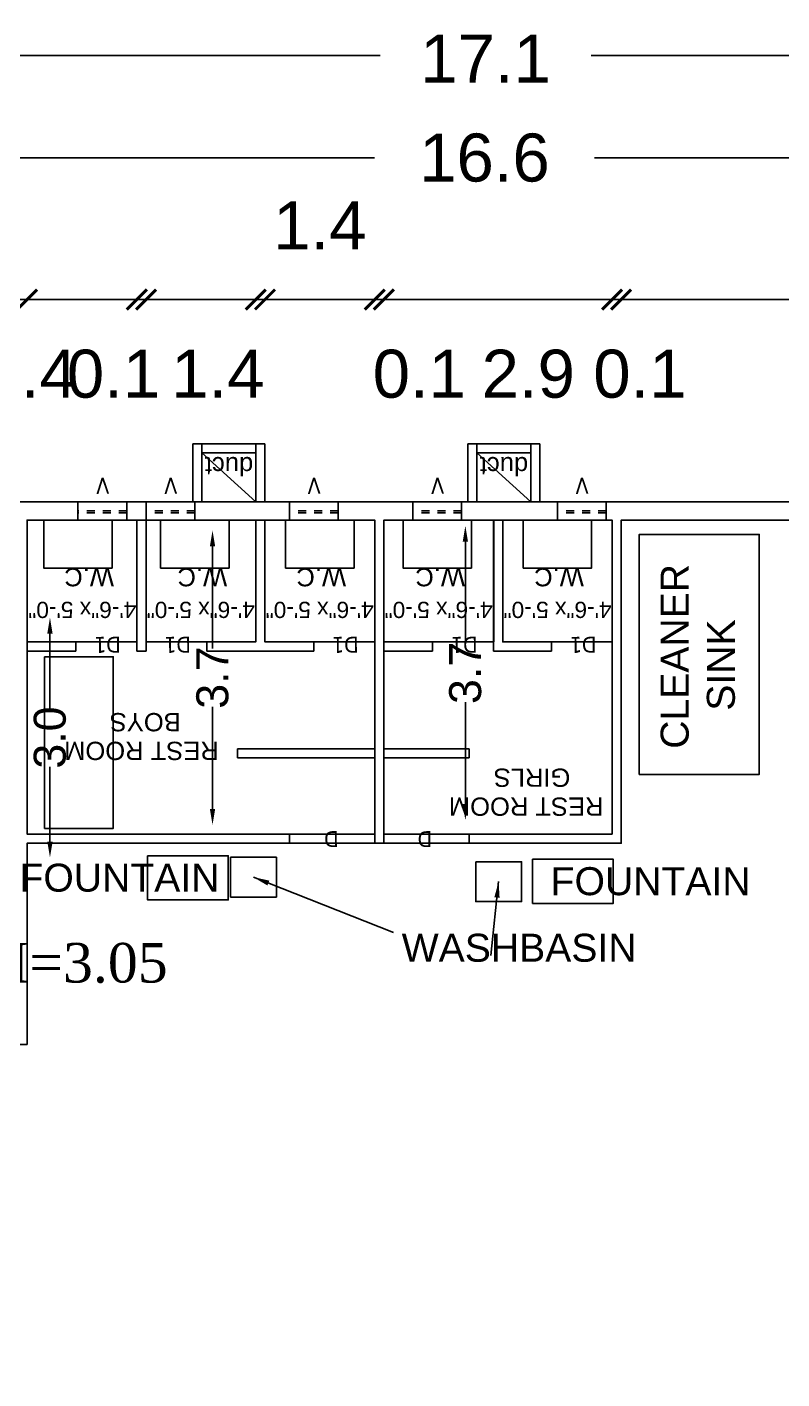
# Model space of a CAD drawing. Header units: metres. Extents: x 21671 to 43338, y -49512 to -25104.
# Drawn here: x 21807.33 to 21816.77, y -25120.69 to -25103.8 of the extents above; entities that cross this region are included whole.
import ezdxf
from ezdxf.enums import TextEntityAlignment as Align

# ---------------------------------------------------------------- set-up
doc = ezdxf.new("R2010")
doc.units = ezdxf.units.M
doc.linetypes.add('HIDDEN', pattern=[0.375, 0.25, -0.125])
for name, color, linetype in [('5', 5, 'Continuous'), ('BLK_1_FLR_2_BLT_UP_AREA', 7, 'Continuous'), ('BLK_1_FLR_2_DRINKING_WATER', 7, 'Continuous'), ('BLK_1_FLR_2_FIRESTAIR_1', 7, 'Continuous'), ('BLK_1_FLR_2_FIRESTAIR_1_FLIGHT_1', 34, 'Continuous'), ('BLK_1_FLR_2_REGULAR_ROOM_1', 34, 'Continuous'), ('BLK_1_FLR_2_ROOF_AREA', 7, 'Continuous'), ('BLK_1_FLR_2_URINAL', 7, 'Continuous'), ('BLK_1_FLR_2_WASH', 7, 'Continuous'), ('BLK_1_FLR_2_WATER_CLOSET', 7, 'Continuous'), ('BLK_1_FLR_2_WC_BATH', 7, 'Continuous'), ('BLK_1_FLR_2_WC_BATH_HT', 7, 'Continuous'), ('FLOOR02', 4, 'Continuous')]:
    doc.layers.add(name, color=color, linetype=linetype)
doc.styles.add('SEN', font='tahoma.ttf', dxfattribs={"height": 1})
doc.styles.get("Standard").update_dxf_attribs({"font": 'arial.ttf'})
doc.styles.add('TIMES', font='times.ttf')
doc.dimstyles.new('ISO-25', dxfattribs={"dimtxt": 1, "dimasz": 2.5, "dimexe": 1.25, "dimexo": 0.625, "dimtad": 1, "dimdec": 1, "dimzin": 1, "dimdsep": 46, "dimtxsty": 'Standard', "dimcen": 2.5, "dimse1": 1, "dimse2": 1, "dimsd1": 1, "dimsd2": 1, "dimadec": 1, "dimazin": 3, "dimtfac": 1, "dimtdec": 1, "dimtix": 1, "dimtmove": 2, "dimatfit": 3, "dimfxl": 0, "dimarcsym": 0})

# ---------------------------------------------------------------- blocks, each defined once
blk = doc.blocks.new('A$C3D037593')
at = {"layer": '5', "linetype": 'HIDDEN'}
for p, q in [((0, 4.5), (24, 4.5)), ((0, 3.5), (24, 3.5))]:
    blk.add_line(p, q, dxfattribs=at)
at = {"layer": '5'}
blk.add_lwpolyline([(0, 9), (0, 0), (24, 0), (24, 9)], close=True, dxfattribs=at)
blk = doc.blocks.new('_ArchTick')
at = {"color": 0, "linetype": 'ByBlock', "const_width": 0.15}
blk.add_lwpolyline([(-0.5, -0.5), (0.5, 0.5)], dxfattribs=at)
blk = doc.blocks.new('*D70')
at = {"color": 0, "lineweight": -2}
blk.add_line((21821.356, -25107.202), (21814.757, -25107.202), dxfattribs=at)
at = {"layer": 'Defpoints', "color": 0}
for p in [(21814.757, -25107.202), (21814.757, -25109.958), (21821.356, -25109.958)]:
    blk.add_point(p, dxfattribs=at)
at = {"color": 0, "lineweight": -2, "xscale": 0.25, "yscale": 0.25, "zscale": 0.25, "rotation": 180}
blk.add_blockref('_ArchTick', (21814.757, -25107.202), dxfattribs=at)
at = {"color": 0, "lineweight": -2, "xscale": 0.25, "yscale": 0.25, "zscale": 0.25}
blk.add_blockref('_ArchTick', (21821.356, -25107.202), dxfattribs=at)
at = {"color": 0, "insert": (21818.056, -25106.27), "char_height": 0.6, "attachment_point": 5}
blk.add_mtext('6.6', dxfattribs=at)
blk = doc.blocks.new('*D71')
at = {"color": 0, "lineweight": -2}
for p, q in [((21814.643, -25107.202), (21814.393, -25107.202)), ((21814.757, -25107.202), (21814.643, -25107.202)), ((21814.757, -25107.202), (21815.007, -25107.202))]:
    blk.add_line(p, q, dxfattribs=at)
at = {"layer": 'Defpoints', "color": 0}
for p in [(21814.643, -25107.202), (21814.643, -25109.958), (21814.757, -25109.958)]:
    blk.add_point(p, dxfattribs=at)
at = {"color": 0, "lineweight": -2, "xscale": 0.25, "yscale": 0.25, "zscale": 0.25}
blk.add_blockref('_ArchTick', (21814.643, -25107.202), dxfattribs=at)
at = {"color": 0, "lineweight": -2, "xscale": 0.25, "yscale": 0.25, "zscale": 0.25, "rotation": 180}
blk.add_blockref('_ArchTick', (21814.757, -25107.202), dxfattribs=at)
at = {"color": 0, "insert": (21814.991, -25108.133), "char_height": 0.6, "attachment_point": 5}
blk.add_mtext('0.1', dxfattribs=at)
blk = doc.blocks.new('*D72')
at = {"color": 0, "lineweight": -2}
blk.add_line((21814.643, -25107.202), (21811.792, -25107.202), dxfattribs=at)
at = {"layer": 'Defpoints', "color": 0}
for p in [(21811.792, -25107.202), (21811.792, -25109.958), (21814.643, -25109.958)]:
    blk.add_point(p, dxfattribs=at)
at = {"color": 0, "lineweight": -2, "xscale": 0.25, "yscale": 0.25, "zscale": 0.25, "rotation": 180}
blk.add_blockref('_ArchTick', (21811.792, -25107.202), dxfattribs=at)
at = {"color": 0, "lineweight": -2, "xscale": 0.25, "yscale": 0.25, "zscale": 0.25}
blk.add_blockref('_ArchTick', (21814.643, -25107.202), dxfattribs=at)
at = {"color": 0, "insert": (21813.596, -25108.133), "char_height": 0.6, "attachment_point": 5}
blk.add_mtext('2.9', dxfattribs=at)
blk = doc.blocks.new('*D73')
at = {"color": 0, "lineweight": -2}
for p, q in [((21811.677, -25107.202), (21811.427, -25107.202)), ((21811.792, -25107.202), (21811.677, -25107.202)), ((21811.792, -25107.202), (21812.042, -25107.202))]:
    blk.add_line(p, q, dxfattribs=at)
at = {"layer": 'Defpoints', "color": 0}
for p in [(21811.677, -25107.202), (21811.677, -25109.958), (21811.792, -25109.958)]:
    blk.add_point(p, dxfattribs=at)
at = {"color": 0, "lineweight": -2, "xscale": 0.25, "yscale": 0.25, "zscale": 0.25}
blk.add_blockref('_ArchTick', (21811.677, -25107.202), dxfattribs=at)
at = {"color": 0, "lineweight": -2, "xscale": 0.25, "yscale": 0.25, "zscale": 0.25, "rotation": 180}
blk.add_blockref('_ArchTick', (21811.792, -25107.202), dxfattribs=at)
at = {"color": 0, "insert": (21812.235, -25108.133), "char_height": 0.6, "attachment_point": 5}
blk.add_mtext('0.1', dxfattribs=at)
blk = doc.blocks.new('*D74')
at = {"color": 0, "lineweight": -2}
for p, q in [((21810.306, -25107.202), (21810.056, -25107.202)), ((21811.677, -25107.202), (21810.306, -25107.202)), ((21811.677, -25107.202), (21811.927, -25107.202))]:
    blk.add_line(p, q, dxfattribs=at)
at = {"layer": 'Defpoints', "color": 0}
for p in [(21810.306, -25107.202), (21810.306, -25109.958), (21811.677, -25109.958)]:
    blk.add_point(p, dxfattribs=at)
at = {"color": 0, "lineweight": -2, "xscale": 0.25, "yscale": 0.25, "zscale": 0.25}
blk.add_blockref('_ArchTick', (21810.306, -25107.202), dxfattribs=at)
at = {"color": 0, "lineweight": -2, "xscale": 0.25, "yscale": 0.25, "zscale": 0.25, "rotation": 180}
blk.add_blockref('_ArchTick', (21811.677, -25107.202), dxfattribs=at)
at = {"color": 0, "insert": (21810.992, -25106.276), "char_height": 0.6, "attachment_point": 5}
blk.add_mtext('1.4', dxfattribs=at)
blk = doc.blocks.new('*D75')
at = {"color": 0, "lineweight": -2}
blk.add_line((21810.192, -25107.202), (21808.82, -25107.202), dxfattribs=at)
at = {"layer": 'Defpoints', "color": 0}
for p in [(21808.82, -25107.202), (21808.82, -25109.958), (21810.192, -25109.958)]:
    blk.add_point(p, dxfattribs=at)
at = {"color": 0, "lineweight": -2, "xscale": 0.25, "yscale": 0.25, "zscale": 0.25, "rotation": 180}
blk.add_blockref('_ArchTick', (21808.82, -25107.202), dxfattribs=at)
at = {"color": 0, "lineweight": -2, "xscale": 0.25, "yscale": 0.25, "zscale": 0.25}
blk.add_blockref('_ArchTick', (21810.192, -25107.202), dxfattribs=at)
at = {"color": 0, "insert": (21809.718, -25108.128), "char_height": 0.6, "attachment_point": 5}
blk.add_mtext('1.4', dxfattribs=at)
blk = doc.blocks.new('*D76')
at = {"color": 0, "lineweight": -2}
for p, q in [((21808.706, -25107.202), (21808.456, -25107.202)), ((21808.82, -25107.202), (21808.706, -25107.202)), ((21808.82, -25107.202), (21809.07, -25107.202))]:
    blk.add_line(p, q, dxfattribs=at)
at = {"layer": 'Defpoints', "color": 0}
for p in [(21808.706, -25107.202), (21808.706, -25109.958), (21808.82, -25109.958)]:
    blk.add_point(p, dxfattribs=at)
at = {"color": 0, "lineweight": -2, "xscale": 0.25, "yscale": 0.25, "zscale": 0.25}
blk.add_blockref('_ArchTick', (21808.706, -25107.202), dxfattribs=at)
at = {"color": 0, "lineweight": -2, "xscale": 0.25, "yscale": 0.25, "zscale": 0.25, "rotation": 180}
blk.add_blockref('_ArchTick', (21808.82, -25107.202), dxfattribs=at)
at = {"color": 0, "insert": (21808.414, -25108.133), "char_height": 0.6, "attachment_point": 5}
blk.add_mtext('0.1', dxfattribs=at)
blk = doc.blocks.new('*D77')
at = {"color": 0, "lineweight": -2}
blk.add_line((21808.706, -25107.202), (21807.334, -25107.202), dxfattribs=at)
at = {"layer": 'Defpoints', "color": 0}
for p in [(21807.334, -25107.202), (21807.334, -25109.958), (21808.706, -25109.958)]:
    blk.add_point(p, dxfattribs=at)
at = {"color": 0, "lineweight": -2, "xscale": 0.25, "yscale": 0.25, "zscale": 0.25, "rotation": 180}
blk.add_blockref('_ArchTick', (21807.334, -25107.202), dxfattribs=at)
at = {"color": 0, "lineweight": -2, "xscale": 0.25, "yscale": 0.25, "zscale": 0.25}
blk.add_blockref('_ArchTick', (21808.706, -25107.202), dxfattribs=at)
at = {"color": 0, "insert": (21807.374, -25108.128), "char_height": 0.6, "attachment_point": 5}
blk.add_mtext('1.4', dxfattribs=at)
blk = doc.blocks.new('*D78')
at = {"color": 0, "lineweight": -2}
for p, q in [((21807.105, -25107.202), (21806.855, -25107.202)), ((21807.334, -25107.202), (21807.105, -25107.202)), ((21807.334, -25107.202), (21807.584, -25107.202))]:
    blk.add_line(p, q, dxfattribs=at)
at = {"layer": 'Defpoints', "color": 0}
for p in [(21807.105, -25107.202), (21807.105, -25109.958), (21807.334, -25109.958)]:
    blk.add_point(p, dxfattribs=at)
at = {"color": 0, "lineweight": -2, "xscale": 0.25, "yscale": 0.25, "zscale": 0.25}
blk.add_blockref('_ArchTick', (21807.105, -25107.202), dxfattribs=at)
at = {"color": 0, "lineweight": -2, "xscale": 0.25, "yscale": 0.25, "zscale": 0.25, "rotation": 180}
blk.add_blockref('_ArchTick', (21807.334, -25107.202), dxfattribs=at)
at = {"color": 0, "insert": (21806.205, -25108.133), "char_height": 0.6, "attachment_point": 5}
blk.add_mtext('0.2', dxfattribs=at)
blk = doc.blocks.new('*D55')
at = {"color": 0, "lineweight": -2}
for p, q in [((21804.743, -25105.431), (21811.673, -25105.431)), ((21821.356, -25105.431), (21814.425, -25105.431))]:
    blk.add_line(p, q, dxfattribs=at)
at = {"layer": 'Defpoints', "color": 0}
for p in [(21804.743, -25105.431), (21804.743, -25109.958), (21821.356, -25109.958)]:
    blk.add_point(p, dxfattribs=at)
at = {"color": 0, "lineweight": -2, "xscale": 0.25, "yscale": 0.25, "zscale": 0.25, "rotation": 180}
blk.add_blockref('_ArchTick', (21804.743, -25105.431), dxfattribs=at)
at = {"color": 0, "lineweight": -2, "xscale": 0.25, "yscale": 0.25, "zscale": 0.25}
blk.add_blockref('_ArchTick', (21821.356, -25105.431), dxfattribs=at)
at = {"color": 0, "insert": (21813.049, -25105.431), "char_height": 0.6, "attachment_point": 5}
blk.add_mtext('16.6', dxfattribs=at)
blk = doc.blocks.new('*D81')
at = {"color": 0, "lineweight": -2}
for p, q in [((21804.514, -25104.151), (21811.745, -25104.151)), ((21821.584, -25104.151), (21814.381, -25104.151))]:
    blk.add_line(p, q, dxfattribs=at)
at = {"layer": 'Defpoints', "color": 0}
for p in [(21804.514, -25104.151), (21804.514, -25109.73), (21821.584, -25109.73)]:
    blk.add_point(p, dxfattribs=at)
at = {"color": 0, "lineweight": -2, "xscale": 0.25, "yscale": 0.25, "zscale": 0.25, "rotation": 180}
blk.add_blockref('_ArchTick', (21804.514, -25104.151), dxfattribs=at)
at = {"color": 0, "lineweight": -2, "xscale": 0.25, "yscale": 0.25, "zscale": 0.25}
blk.add_blockref('_ArchTick', (21821.584, -25104.151), dxfattribs=at)
at = {"color": 0, "insert": (21813.063, -25104.189), "char_height": 0.6, "attachment_point": 5}
blk.add_mtext('17.1', dxfattribs=at)
blk = doc.blocks.new('*D247')
at = {"layer": 'BLK_1_FLR_2_FIRESTAIR_1_FLIGHT_1', "color": 0, "lineweight": -2}
for p, q in [((21807.62, -25111.377), (21807.62, -25112.314)), ((21807.62, -25113.977), (21807.62, -25113.041))]:
    blk.add_line(p, q, dxfattribs=at)
at = {"layer": 'BLK_1_FLR_2_FIRESTAIR_1_FLIGHT_1', "color": 0}
for points in [[(21807.587, -25111.377), (21807.653, -25111.377), (21807.62, -25111.177)], [(21807.587, -25113.977), (21807.653, -25113.977), (21807.62, -25114.177)]]:
    blk.add_solid(points, dxfattribs=at)
at = {"layer": 'Defpoints', "color": 0}
for p in [(21807.105, -25111.177), (21807.62, -25111.177), (21807.105, -25114.177)]:
    blk.add_point(p, dxfattribs=at)
at = {"layer": 'BLK_1_FLR_2_FIRESTAIR_1_FLIGHT_1', "color": 0, "insert": (21807.62, -25112.677), "char_height": 0.4, "attachment_point": 5, "rotation": 90}
blk.add_mtext('3.0', dxfattribs=at)
blk = doc.blocks.new('*D301')
at = {"layer": 'BLK_1_FLR_2_WC_BATH_HT', "color": 0, "lineweight": -2}
for p, q in [((21812.81, -25110.229), (21812.81, -25111.505)), ((21812.81, -25113.509), (21812.81, -25112.233))]:
    blk.add_line(p, q, dxfattribs=at)
at = {"layer": 'BLK_1_FLR_2_WC_BATH_HT', "color": 0}
for points in [[(21812.777, -25110.229), (21812.843, -25110.229), (21812.81, -25110.029)], [(21812.777, -25113.509), (21812.843, -25113.509), (21812.81, -25113.709)]]:
    blk.add_solid(points, dxfattribs=at)
at = {"layer": 'Defpoints', "color": 0}
for p in [(21812.81, -25110.029), (21812.827, -25110.029), (21812.827, -25113.709)]:
    blk.add_point(p, dxfattribs=at)
at = {"layer": 'BLK_1_FLR_2_WC_BATH_HT', "color": 0, "insert": (21812.81, -25111.869), "char_height": 0.4, "attachment_point": 5, "rotation": 90}
blk.add_mtext('3.7', dxfattribs=at)
blk = doc.blocks.new('*D302')
at = {"layer": 'BLK_1_FLR_2_WC_BATH_HT', "color": 0, "lineweight": -2}
for p, q in [((21809.651, -25110.288), (21809.651, -25111.564)), ((21809.651, -25113.568), (21809.651, -25112.292))]:
    blk.add_line(p, q, dxfattribs=at)
at = {"layer": 'BLK_1_FLR_2_WC_BATH_HT', "color": 0}
for points in [[(21809.618, -25110.288), (21809.684, -25110.288), (21809.651, -25110.088)], [(21809.618, -25113.568), (21809.684, -25113.568), (21809.651, -25113.768)]]:
    blk.add_solid(points, dxfattribs=at)
at = {"layer": 'Defpoints', "color": 0}
for p in [(21809.651, -25110.088), (21809.668, -25110.088), (21809.668, -25113.768)]:
    blk.add_point(p, dxfattribs=at)
at = {"layer": 'BLK_1_FLR_2_WC_BATH_HT', "color": 0, "insert": (21809.651, -25111.928), "char_height": 0.4, "attachment_point": 5, "rotation": 90}
blk.add_mtext('3.7', dxfattribs=at)

msp = doc.modelspace()

# ---------------------------------------------------------------- linework, layer by layer
at = {"color": 0}
for p, q in [((21809.404, -25109.006), (21809.404, -25109.73)), ((21809.519, -25109.006), (21809.519, -25109.73)), ((21810.192, -25109.73), (21809.519, -25109.12)), ((21810.192, -25109.006), (21810.192, -25109.73)), ((21810.306, -25109.006), (21810.306, -25109.73)), ((21812.84, -25109.006), (21812.84, -25109.73)), ((21812.954, -25109.006), (21812.954, -25109.73)), ((21813.627, -25109.73), (21812.954, -25109.12)), ((21813.627, -25109.006), (21813.627, -25109.73)), ((21813.741, -25109.006), (21813.741, -25109.73)), ((21807.334, -25109.958), (21808.706, -25109.958)), ((21807.334, -25109.958), (21807.334, -25111.482)), ((21808.706, -25111.597), (21808.706, -25109.958)), ((21808.82, -25109.958), (21810.192, -25109.958)), ((21808.82, -25111.597), (21808.82, -25109.958)), ((21810.192, -25111.482), (21810.192, -25109.958)), ((21810.306, -25109.958), (21811.677, -25109.958)), ((21810.306, -25111.482), (21810.306, -25109.958)), ((21811.677, -25112.816), (21811.677, -25109.958)), ((21811.792, -25109.958), (21813.163, -25109.958)), ((21811.792, -25111.482), (21811.792, -25109.958)), ((21813.163, -25111.597), (21813.163, -25109.958)), ((21813.278, -25109.958), (21814.643, -25109.958)), ((21813.278, -25111.482), (21813.278, -25109.958)), ((21814.643, -25113.883), (21814.643, -25109.958)), ((21814.757, -25109.958), (21821.356, -25109.958)), ((21814.757, -25113.997), (21814.757, -25109.958)), ((21807.334, -25111.482), (21807.944, -25111.482)), ((21807.944, -25111.482), (21807.944, -25111.597)), ((21809.582, -25111.597), (21809.582, -25111.482)), ((21809.582, -25111.482), (21810.192, -25111.482)), ((21810.306, -25111.482), (21810.915, -25111.482)), ((21810.915, -25111.597), (21810.915, -25111.482)), ((21812.401, -25111.482), (21811.792, -25111.482)), ((21812.401, -25111.482), (21812.401, -25111.597)), ((21813.278, -25111.482), (21813.887, -25111.482)), ((21813.887, -25111.482), (21813.887, -25111.597)), ((21807.334, -25111.597), (21807.334, -25113.883)), ((21807.334, -25111.597), (21807.944, -25111.597)), ((21808.706, -25111.597), (21808.82, -25111.597)), ((21808.706, -25111.597), (21808.82, -25111.597)), ((21809.582, -25111.597), (21810.192, -25111.597)), ((21810.192, -25111.597), (21810.915, -25111.597)), ((21811.792, -25111.597), (21812.401, -25111.597)), ((21811.792, -25112.816), (21811.792, -25111.597)), ((21813.163, -25111.597), (21813.887, -25111.597)), ((21809.963, -25112.816), (21811.677, -25112.816)), ((21809.963, -25112.816), (21809.963, -25112.93)), ((21811.792, -25112.816), (21812.859, -25112.816)), ((21812.859, -25112.93), (21812.859, -25112.816)), ((21809.963, -25112.93), (21811.677, -25112.93)), ((21811.677, -25113.997), (21811.677, -25112.93)), ((21811.792, -25113.997), (21811.792, -25112.93)), ((21811.792, -25112.93), (21812.859, -25112.93)), ((21807.334, -25113.883), (21810.611, -25113.883)), ((21810.611, -25113.997), (21810.611, -25113.883)), ((21812.859, -25113.883), (21814.643, -25113.883)), ((21812.859, -25113.997), (21812.859, -25113.883)), ((21807.334, -25113.997), (21807.334, -25116.512)), ((21807.334, -25113.997), (21810.611, -25113.997)), ((21811.677, -25113.997), (21811.792, -25113.997)), ((21812.859, -25113.997), (21814.757, -25113.997)), ((21807.105, -25116.512), (21807.334, -25116.512))]:
    msp.add_line(p, q, dxfattribs=at)
for points in [[(21809.404, -25109.006), (21810.306, -25109.006)], [(21809.519, -25109.12), (21810.192, -25109.12)], [(21812.84, -25109.006), (21813.741, -25109.006)], [(21812.954, -25109.12), (21813.627, -25109.12)]]:
    msp.add_lwpolyline(points, dxfattribs=at)
msp.add_lwpolyline([(21821.584, -25133.506), (21804.514, -25133.506), (21804.514, -25109.73), (21821.584, -25109.73)], close=True, dxfattribs=at)
at = {"layer": 'BLK_1_FLR_2_BLT_UP_AREA', "color": 13}
msp.add_lwpolyline([(21821.584, -25109.73), (21804.514, -25109.73), (21804.514, -25133.506), (21821.584, -25133.506)], close=True, dxfattribs=at)
at = {"layer": 'BLK_1_FLR_2_DRINKING_WATER', "color": 7}
for points in [[(21808.84, -25114.155), (21809.847, -25114.155), (21809.847, -25114.706), (21808.84, -25114.706)], [(21813.65, -25114.198), (21814.657, -25114.198), (21814.657, -25114.749), (21813.65, -25114.749)]]:
    msp.add_lwpolyline(points, close=True, dxfattribs=at)
at = {"layer": 'BLK_1_FLR_2_REGULAR_ROOM_1', "color": 2}
msp.add_lwpolyline([(21821.356, -25109.958), (21821.356, -25124.818), (21818.613, -25124.818), (21814.497, -25124.818), (21814.497, -25126.533), (21814.726, -25126.533), (21814.726, -25125.047), (21818.612, -25125.047), (21818.612, -25129.848), (21821.356, -25129.848), (21821.356, -25133.277), (21814.726, -25133.277), (21814.726, -25128.362), (21814.497, -25128.362), (21814.497, -25133.277), (21804.743, -25133.277), (21804.743, -25109.958), (21807.105, -25109.958), (21807.105, -25116.512), (21807.334, -25116.512), (21807.334, -25113.997), (21814.757, -25113.997), (21814.757, -25109.958)], close=True, dxfattribs=at)
at = {"layer": 'BLK_1_FLR_2_ROOF_AREA', "color": 54}
msp.add_lwpolyline([(21821.584, -25109.73), (21804.514, -25109.73), (21804.514, -25133.506), (21821.584, -25133.506)], close=True, dxfattribs=at)
at = {"layer": 'BLK_1_FLR_2_URINAL', "color": 235}
msp.add_lwpolyline([(21807.552, -25111.666), (21808.411, -25111.666), (21808.411, -25113.813), (21807.552, -25113.813)], close=True, dxfattribs=at)
at = {"layer": 'BLK_1_FLR_2_WASH', "color": 56}
msp.add_lwpolyline([(21814.982, -25113.137), (21814.982, -25110.137), (21816.482, -25110.137), (21816.482, -25113.137)], close=True, dxfattribs=at)
at = {"layer": 'BLK_1_FLR_2_WASH', "color": 55}
for points in [[(21809.877, -25114.173), (21810.449, -25114.173), (21810.449, -25114.671), (21809.877, -25114.671)], [(21812.94, -25114.229), (21813.512, -25114.229), (21813.512, -25114.727), (21812.94, -25114.727)]]:
    msp.add_lwpolyline(points, close=True, dxfattribs=at)
at = {"layer": 'BLK_1_FLR_2_WATER_CLOSET', "color": 1}
for points in [[(21808.706, -25109.958), (21807.334, -25109.958), (21807.334, -25111.482), (21808.706, -25111.482)], [(21810.192, -25109.958), (21808.82, -25109.958), (21808.82, -25111.482), (21810.192, -25111.482)], [(21811.678, -25109.958), (21810.306, -25109.958), (21810.306, -25111.482), (21811.678, -25111.482)]]:
    msp.add_lwpolyline(points, close=True, dxfattribs=at)
at = {"layer": 'BLK_1_FLR_2_WATER_CLOSET', "color": 2}
for points in [[(21813.164, -25109.958), (21811.792, -25109.958), (21811.792, -25111.482), (21813.164, -25111.482)], [(21814.643, -25109.958), (21813.278, -25109.958), (21813.278, -25111.482), (21814.643, -25111.482)]]:
    msp.add_lwpolyline(points, close=True, dxfattribs=at)
at = {"layer": 'BLK_1_FLR_2_WC_BATH', "color": 1}
msp.add_lwpolyline([(21811.677, -25113.883), (21807.334, -25113.883), (21807.334, -25109.958), (21811.677, -25109.958)], close=True, dxfattribs=at)
at = {"layer": 'BLK_1_FLR_2_WC_BATH', "color": 2}
msp.add_lwpolyline([(21814.643, -25113.883), (21811.792, -25113.883), (21811.792, -25109.958), (21814.643, -25109.958)], close=True, dxfattribs=at)
at = {"layer": 'FLOOR02', "color": 102}
for points in [[(21808.397, -25109.958), (21808.397, -25110.558), (21807.542, -25110.558), (21807.542, -25109.958), (21808.397, -25109.958)], [(21809.857, -25109.958), (21809.857, -25110.558), (21809.002, -25110.558), (21809.002, -25109.958), (21809.857, -25109.958)], [(21811.419, -25109.958), (21811.419, -25110.558), (21810.564, -25110.558), (21810.564, -25109.958), (21811.419, -25109.958)], [(21812.886, -25109.958), (21812.886, -25110.558), (21812.031, -25110.558), (21812.031, -25109.958), (21812.886, -25109.958)], [(21814.388, -25109.958), (21814.388, -25110.558), (21813.533, -25110.558), (21813.533, -25109.958), (21814.388, -25109.958)]]:
    msp.add_lwpolyline(points, dxfattribs=at)

# ---------------------------------------------------------------- block references
at = {"color": 0, "xscale": -0.0254017857142961, "yscale": 0.0254017857142961, "zscale": 0.0254017857142961}
for p in [(21808.579, -25109.958), (21809.43, -25109.958), (21811.221, -25109.958), (21812.763, -25109.958), (21814.569, -25109.958)]:
    msp.add_blockref('A$C3D037593', p, dxfattribs=at)

# ---------------------------------------------------------------- texts
at = {"color": 0}
for s, height, p in [('duct', 0.2286, (21809.858, -25109.289)), ('duct', 0.2286, (21813.293, -25109.289)), (' W.C', 0.2286, (21808.154, -25110.672)), (' W.C', 0.2286, (21809.568, -25110.672)), (' W.C', 0.2286, (21811.054, -25110.672)), (' W.C', 0.2286, (21811.054, -25110.672)), (' W.C', 0.2286, (21812.54, -25110.672)), (' W.C', 0.2286, (21814.025, -25110.672)), (' W.C', 0.2286, (21814.025, -25110.672)), ('4\'-6"x 5\'-0"', 0.20321, (21808.024, -25111.081)), ('4\'-6"x 5\'-0"', 0.20321, (21809.504, -25111.081)), ('4\'-6"x 5\'-0"', 0.20321, (21810.99, -25111.081)), ('4\'-6"x 5\'-0"', 0.20321, (21812.476, -25111.081)), ('4\'-6"x 5\'-0"', 0.20321, (21813.962, -25111.081))]:
    msp.add_text(s, height=height, rotation=180, dxfattribs=at).set_placement(p, align=Align.MIDDLE)
at = {"color": 6}
for s, p in [('CLEANER', (21815.6, -25112.817)), ('SINK', (21816.177, -25112.341))]:
    msp.add_text(s, height=0.35, rotation=90, dxfattribs=at).set_placement(p)
at = {"color": 0}
for s, p in [('BOYS', (21809.254, -25112.37)), ('REST ROOM', (21809.73, -25112.729)), ('GIRLS', (21814.122, -25113.064)), ('REST ROOM', (21814.537, -25113.426))]:
    msp.add_text(s, height=0.2286, rotation=180, dxfattribs=at).set_placement(p)
at = {"color": 6}
for s, p in [('FOUNTAIN', (21807.239, -25114.603)), ('FOUNTAIN', (21813.875, -25114.647)), ('WASHBASIN', (21812.015, -25115.479))]:
    msp.add_text(s, height=0.35, dxfattribs=at).set_placement(p)
at = {"color": 0, "char_height": 0.2, "width": 26.3481, "attachment_point": 5, "rotation": 180.6255, "style": 'SEN'}
for s, insert in [('V', (21808.279, -25109.53)), ('V', (21809.129, -25109.53)), ('V', (21810.92, -25109.53)), ('V', (21812.463, -25109.53)), ('V', (21814.268, -25109.53)), ('D1', (21808.339, -25111.517)), ('D1', (21809.215, -25111.517)), ('D1', (21811.311, -25111.517)), ('D1', (21812.797, -25111.517)), ('D1', (21814.282, -25111.517)), ('D', (21811.136, -25113.946)), ('D', (21812.304, -25113.947))]:
    msp.add_mtext(s, dxfattribs=dict(at, insert=insert))
at = {"layer": 'BLK_1_FLR_2_FIRESTAIR_1', "color": 1, "insert": (21803.581, -25115.244), "char_height": 0.49497, "width": 17.44019, "attachment_point": 1, "style": 'TIMES'}
msp.add_mtext('FLR_HT_M=3.05', dxfattribs=at)

# ---------------------------------------------------------------- dimensions: what is measured, and where the dimension line sits
at = {"color": 0}
for base, p1, p2, picture, middle in [((21804.514, -25104.151), (21821.584, -25109.73), (21804.514, -25109.73), '*D81', (21813.063, -25104.189)), ((21804.743, -25105.431), (21821.356, -25109.958), (21804.743, -25109.958), '*D55', (21813.049, -25105.431)), ((21807.105, -25107.202), (21807.334, -25109.958), (21807.105, -25109.958), '*D78', (21806.205, -25108.133)), ((21807.334, -25107.202), (21808.706, -25109.958), (21807.334, -25109.958), '*D77', (21807.374, -25108.128)), ((21808.706, -25107.202), (21808.82, -25109.958), (21808.706, -25109.958), '*D76', (21808.414, -25108.133)), ((21808.82, -25107.202), (21810.192, -25109.958), (21808.82, -25109.958), '*D75', (21809.718, -25108.128)), ((21811.677, -25107.202), (21811.792, -25109.958), (21811.677, -25109.958), '*D73', (21812.235, -25108.133)), ((21811.792, -25107.202), (21814.643, -25109.958), (21811.792, -25109.958), '*D72', (21813.596, -25108.133)), ((21814.643, -25107.202), (21814.757, -25109.958), (21814.643, -25109.958), '*D71', (21814.991, -25108.133))]:
    dim = msp.add_linear_dim(base=base, p1=p1, p2=p2, angle=180, dimstyle='ISO-25', override={"dimtxt": 0.6, "dimasz": 0.25, "dimblk1": 'ArchTick', "dimblk2": 'ArchTick', "dimsah": 1, "dimsd1": 0, "dimsd2": 0}, dxfattribs=at)
    dim.commit()
    dim.dimension.update_dxf_attribs({"geometry": picture, "text_midpoint": middle, "dimtype": 160})
for base, p1, p2, picture, middle in [((21810.306, -25107.202), (21811.677, -25109.958), (21810.306, -25109.958), '*D74', (21810.992, -25106.276)), ((21814.757, -25107.202), (21821.356, -25109.958), (21814.757, -25109.958), '*D70', (21818.056, -25106.27))]:
    dim = msp.add_linear_dim(base=base, p1=p1, p2=p2, angle=180, dimstyle='ISO-25', override={"dimtxt": 0.6, "dimasz": 0.25, "dimblk1": 'ArchTick', "dimblk2": 'ArchTick', "dimsah": 1, "dimsd1": 0, "dimsd2": 0}, dxfattribs=at)
    dim.commit()
    dim.dimension.update_dxf_attribs({"geometry": picture, "text_midpoint": middle})
at = {"layer": 'BLK_1_FLR_2_FIRESTAIR_1_FLIGHT_1', "color": 1}
dim = msp.add_linear_dim(base=(21807.62, -25111.177), p1=(21807.105, -25114.177), p2=(21807.105, -25111.177), angle=270, dimstyle='ISO-25', override={"dimtxt": 0.4, "dimasz": 0.2, "dimgap": 0, "dimtad": 0, "dimsd1": 0, "dimsd2": 0, "dimfxl": 3, "dimfxlon": 1, "dimtfill": 0, "dimtfillclr": 256}, dxfattribs=at)
dim.commit()
dim.dimension.update_dxf_attribs({"geometry": '*D247', "text_midpoint": (21807.62, -25112.677)})
at = {"layer": 'BLK_1_FLR_2_WC_BATH_HT', "color": 1}
dim = msp.add_aligned_dim(p1=(21809.668, -25113.768), p2=(21809.668, -25110.088), distance=0.017, dimstyle='ISO-25', override={"dimtxt": 0.4, "dimasz": 0.2, "dimgap": 0, "dimtad": 0, "dimsd1": 0, "dimsd2": 0, "dimfxl": 3, "dimfxlon": 1, "dimtfill": 0, "dimtfillclr": 256}, dxfattribs=at)
dim.commit()
dim.dimension.update_dxf_attribs({"geometry": '*D302', "text_midpoint": (21809.651, -25111.928)})
at = {"layer": 'BLK_1_FLR_2_WC_BATH_HT', "color": 2}
dim = msp.add_aligned_dim(p1=(21812.827, -25113.709), p2=(21812.827, -25110.029), distance=0.017, dimstyle='ISO-25', override={"dimtxt": 0.4, "dimasz": 0.2, "dimgap": 0, "dimtad": 0, "dimsd1": 0, "dimsd2": 0, "dimfxl": 3, "dimfxlon": 1, "dimtfill": 0, "dimtfillclr": 256}, dxfattribs=at)
dim.commit()
dim.dimension.update_dxf_attribs({"geometry": '*D301', "text_midpoint": (21812.81, -25111.869)})

# ---------------------------------------------------------------- leaders
at = {"color": 6}
for points in [[(21810.163, -25114.422), (21811.912, -25115.114)], [(21813.226, -25114.478), (21813.128, -25115.4)]]:
    msp.add_leader(points, dimstyle='ISO-25', override={"dimtxt": 0.4, "dimasz": 0.2, "dimgap": 0, "dimtad": 0, "dimsd1": 0, "dimsd2": 0, "dimfxl": 3, "dimfxlon": 1, "dimtfillclr": 256}, dxfattribs=at)

doc.saveas('drawing.dxf')
